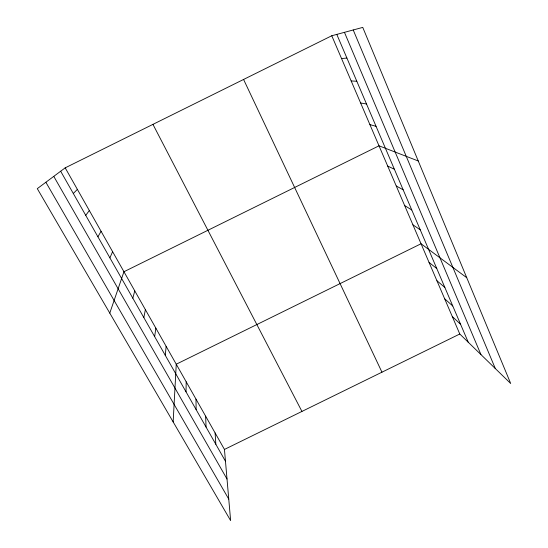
<?xml version="1.0" encoding="UTF-8"?>
<svg xmlns="http://www.w3.org/2000/svg" width="548" height="548" viewBox="0 0 548 548"><rect width="100%" height="100%" fill="white"/><g stroke="black" fill="none" stroke-linecap="round" stroke-linejoin="round"><path stroke-width="0.82" d="M186.019 391.827L186.197 381.812M173.154 421.926L176.251 364.215L421.049 243.764L466.752 277.706M165.284 355.337L166.133 346.322M154.652 336.623L155.851 328.142M143.829 317.587L145.391 309.654M132.828 298.222L134.76 290.851M109.778 313.114L123.944 271.733L379.01 145.816L418.254 160.982M109.881 257.841L112.614 251.69M97.914 236.784L101.079 231.29M85.728 215.343L89.331 210.528M73.316 193.492L77.371 189.382M65.198 167.852L37.291 188.649L230.626 520.6L224.447 449.442L65.198 167.852L331.766 35.757L362.755 27.4L510.709 383.518L459.786 334.013L331.766 35.757M224.447 449.442L459.786 334.013M341.562 58.568L346.891 58.04M351.179 80.974L356.796 81.234M360.618 102.976L366.523 104.004M369.893 124.588L376.065 126.355M387.703 166.071L394.368 169.222M396.252 185.984L403.143 189.779M404.657 205.562L411.774 209.98M412.918 224.824L420.248 229.838M429.05 262.403L436.783 268.561M436.92 280.74L444.846 287.44M444.668 298.776L452.771 306.003M452.285 316.539L460.567 324.265M45.874 182.251L228.763 499.105M53.773 176.367L227.016 479.021M60.664 171.229L225.475 461.258M152.947 124.369L301.941 411.438M243.579 79.453L381.956 372.188M336.801 34.401L468.239 342.233M344.445 32.339L480.945 354.583M353.22 29.969L495.324 368.557M215.111 432.934L215.85 444.325M205.63 416.165L206.069 427.111M195.992 399.122L196.129 409.616"/></g></svg>
